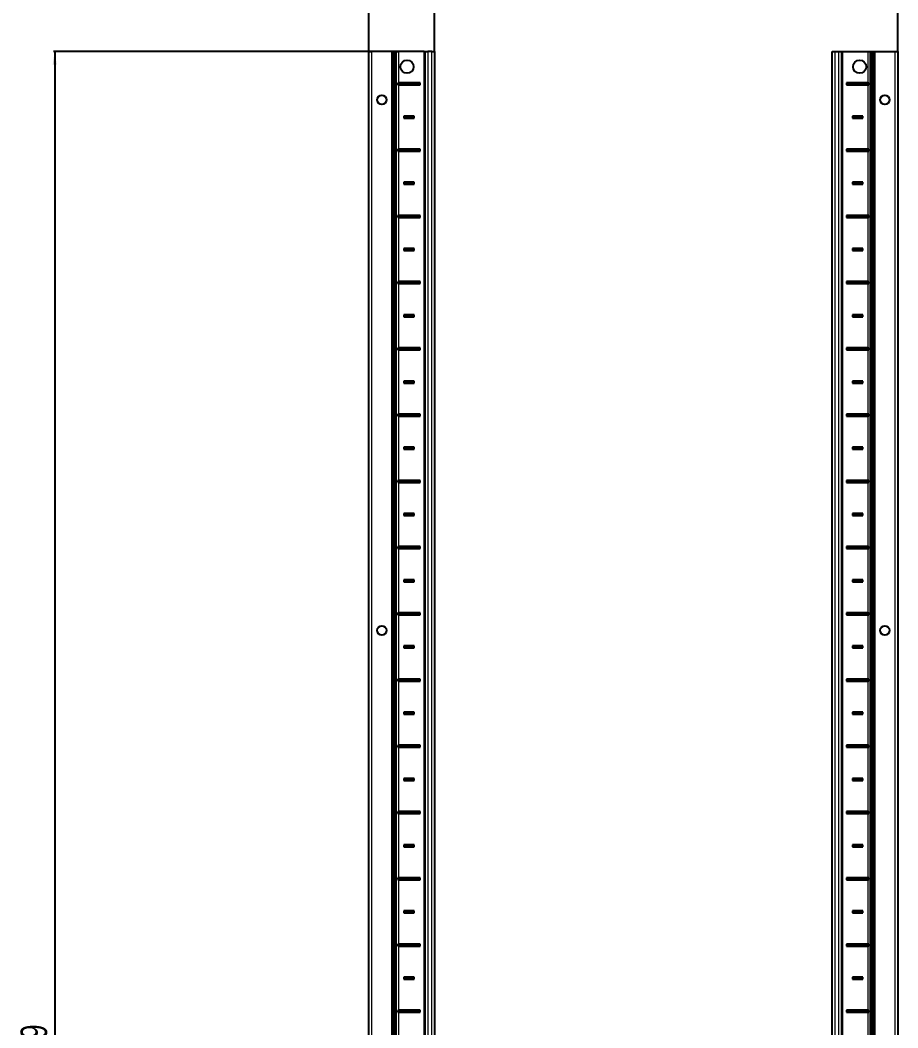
# Model space of a CAD drawing. Header units: millimetres. Extents: x -199 to 3654, y -2047 to 1507.
# Drawn here: x -199 to 463, y -90 to 671 of the extents above; entities that cross this region are included whole.
import ezdxf

# ---------------------------------------------------------------- set-up
doc = ezdxf.new("R2010")
doc.units = ezdxf.units.MM
doc.layers.add('FORMAT', color=7, linetype='Continuous')
doc.styles.add('SLDTEXTSTYLE0', font='TXT', dxfattribs={"width": 0.75})
doc.dimstyles.new('SLDDIMSTYLE0', dxfattribs={"dimtxt": 20, "dimasz": 10, "dimexe": 0, "dimexo": 0.0625, "dimgap": 5, "dimtad": 2, "dimdec": 1, "dimrnd": 1e-09, "dimzin": 12, "dimdsep": 46, "dimtxsty": 'SLDTEXTSTYLE0', "dimsah": 1, "dimcen": 0.09, "dimadec": 0, "dimazin": 3, "dimtfac": 1, "dimtofl": 0, "dimtmove": 0, "dimatfit": 3, "dimfxl": 0, "dimfrac": 2, "dimtolj": 1, "dimtzin": 12, "dimarcsym": 0})
doc.dimstyles.new('SLDDIMSTYLE1', dxfattribs={"dimtxt": 20, "dimasz": 10, "dimexe": 0, "dimexo": 0.0625, "dimgap": 5, "dimtad": 2, "dimdec": 1, "dimrnd": 1e-09, "dimzin": 12, "dimdsep": 46, "dimtxsty": 'SLDTEXTSTYLE0', "dimsah": 1, "dimcen": 0.09, "dimadec": 0, "dimazin": 3, "dimtfac": 1, "dimtmove": 0, "dimatfit": 0, "dimfxl": 0, "dimfrac": 2, "dimtolj": 1, "dimtzin": 12, "dimarcsym": 0})

# ---------------------------------------------------------------- blocks, each defined once
blk = doc.blocks.new('_D')
at = {"layer": 'FORMAT'}
for p, q in [((86.41, 647.21), (-174.15, 647.21)), ((-173.15, 647.21), (-173.15, -851.79)), ((86.41, -851.79), (-174.15, -851.79))]:
    blk.add_line(p, q, dxfattribs=at)
for points in [[(-173.15, 647.21), (-174.69, 637.21), (-171.61, 637.21)], [(-173.15, -851.79), (-171.61, -841.79), (-174.69, -841.79)]]:
    blk.add_solid(points, dxfattribs=at)
at = {"layer": 'FORMAT', "insert": (-198.93, -131.85), "char_height": 20, "attachment_point": 1, "rotation": 90, "style": 'SLDTEXTSTYLE0'}
blk.add_mtext('1499', dxfattribs=at)
blk = doc.blocks.new('_D_1')
at = {"layer": 'FORMAT'}
for p, q in [((63.98, 647.22), (63.98, 843.62)), ((63.98, 842.62), (463.38, 842.62)), ((463.38, 647.22), (463.38, 843.62))]:
    blk.add_line(p, q, dxfattribs=at)
for points in [[(63.98, 842.62), (73.98, 841.08), (73.98, 844.16)], [(463.38, 842.62), (453.38, 844.16), (453.38, 841.08)]]:
    blk.add_solid(points, dxfattribs=at)
at = {"layer": 'FORMAT', "insert": (230.43, 868.4), "char_height": 20, "attachment_point": 1, "style": 'SLDTEXTSTYLE0'}
blk.add_mtext('399,4', dxfattribs=at)
blk = doc.blocks.new('_D_2')
at = {"layer": 'FORMAT'}
for p, q in [((63.98, 769.21), (44.75, 769.21)), ((63.98, 647.22), (63.98, 770.21)), ((113.68, 769.21), (63.98, 769.21)), ((113.68, 647.22), (113.68, 770.21)), ((113.68, 769.21), (132.91, 769.21))]:
    blk.add_line(p, q, dxfattribs=at)
for points in [[(63.98, 769.21), (53.98, 770.75), (53.98, 767.67)], [(113.68, 769.21), (123.68, 767.67), (123.68, 770.75)]]:
    blk.add_solid(points, dxfattribs=at)
at = {"layer": 'FORMAT', "insert": (62.97, 794.99), "char_height": 20, "attachment_point": 1, "style": 'SLDTEXTSTYLE0'}
blk.add_mtext('49,7', dxfattribs=at)

msp = doc.modelspace()

# ---------------------------------------------------------------- linework, layer by layer
at = {"color": 7, "linetype": 'Continuous', "lineweight": 25}
for p, q in [((63.98, -851.79), (63.98, 647.21)), ((63.98, 647.21), (65.98, 647.21)), ((81.33, 647.21), (65.98, 647.21)), ((81.33, 647.21), (81.98, 647.21)), ((81.98, -851.79), (81.98, 647.21)), ((81.98, 647.21), (82.56, 647.21)), ((83.77, 647.21), (82.56, 647.21)), ((83.77, -851.79), (83.77, 647.21)), ((83.8, 647.21), (83.77, 647.21)), ((83.8, -851.79), (83.8, 647.21)), ((85.01, 647.21), (83.8, 647.21)), ((85.01, 647.21), (86.42, 647.21)), ((105.83, 647.21), (86.42, 647.21)), ((105.83, 647.21), (106.48, 647.21)), ((106.48, -851.79), (106.48, 647.21)), ((106.48, 647.21), (108.48, 647.21)), ((111.68, 647.21), (108.48, 647.21)), ((111.68, 647.21), (113.68, 647.21)), ((113.68, 647.21), (113.68, -851.79)), ((413.68, -851.79), (413.68, 647.21)), ((413.68, 647.21), (415.68, 647.21)), ((415.68, 647.21), (418.88, 647.21)), ((418.88, 647.21), (420.88, 647.21)), ((420.88, 647.21), (420.88, -851.79)), ((420.88, 647.21), (421.53, 647.21)), ((421.53, 647.21), (440.93, 647.21)), ((440.93, 647.21), (442.34, 647.21)), ((442.34, 647.21), (443.55, 647.21)), ((443.55, 647.21), (443.55, -851.79)), ((443.55, 647.21), (443.58, 647.21)), ((443.58, 647.21), (443.58, -851.79)), ((443.58, 647.21), (444.79, 647.21)), ((444.79, 647.21), (445.38, 647.21)), ((445.38, 647.21), (445.38, -851.79)), ((445.38, 647.21), (446.03, 647.21)), ((446.03, 647.21), (461.38, 647.21)), ((461.38, 647.21), (463.38, 647.21)), ((463.38, 647.21), (463.38, -851.79)), ((85.93, 623.35), (85.93, 622.06)), ((86.58, 622.71), (85.93, 623.35)), ((86.58, 622.71), (85.93, 622.06)), ((102.83, 623.46), (86.42, 623.46)), ((86.42, 621.96), (102.83, 621.96)), ((102.08, 622.71), (86.58, 622.71)), ((102.08, 622.71), (102.83, 623.46)), ((102.08, 622.71), (102.83, 621.96)), ((102.83, 621.96), (102.83, 623.46)), ((440.93, 623.46), (424.53, 623.46)), ((424.53, 623.46), (424.53, 621.96)), ((425.28, 622.71), (424.53, 623.46)), ((425.28, 622.71), (424.53, 621.96)), ((424.53, 621.96), (440.93, 621.96)), ((425.28, 622.71), (440.78, 622.71)), ((440.78, 622.71), (441.42, 623.35)), ((440.78, 622.71), (441.42, 622.06)), ((441.42, 622.06), (441.42, 623.35)), ((98.33, 598.46), (90.33, 598.46)), ((90.33, 598.46), (90.33, 596.96)), ((91.08, 597.71), (90.33, 598.46)), ((91.08, 597.71), (90.33, 596.96)), ((90.33, 596.96), (98.33, 596.96)), ((97.58, 597.71), (91.08, 597.71)), ((97.58, 597.71), (98.33, 598.46)), ((97.58, 597.71), (98.33, 596.96)), ((98.33, 596.96), (98.33, 598.46)), ((429.78, 597.71), (429.03, 598.46)), ((437.03, 598.46), (429.03, 598.46)), ((429.03, 598.46), (429.03, 596.96)), ((429.78, 597.71), (429.03, 596.96)), ((429.03, 596.96), (437.03, 596.96)), ((429.78, 597.71), (436.28, 597.71)), ((436.28, 597.71), (437.03, 598.46)), ((436.28, 597.71), (437.03, 596.96)), ((437.03, 596.96), (437.03, 598.46)), ((85.93, 573.35), (85.93, 572.06)), ((86.58, 572.71), (85.93, 573.35)), ((86.58, 572.71), (85.93, 572.06)), ((102.83, 573.46), (86.42, 573.46)), ((86.42, 571.96), (102.83, 571.96)), ((102.08, 572.71), (86.58, 572.71)), ((102.08, 572.71), (102.83, 573.46)), ((102.08, 572.71), (102.83, 571.96)), ((102.83, 571.96), (102.83, 573.46)), ((425.28, 572.71), (424.53, 573.46)), ((440.93, 573.46), (424.53, 573.46)), ((424.53, 573.46), (424.53, 571.96)), ((425.28, 572.71), (424.53, 571.96)), ((424.53, 571.96), (440.93, 571.96)), ((425.28, 572.71), (440.78, 572.71)), ((440.78, 572.71), (441.42, 573.35)), ((440.78, 572.71), (441.42, 572.06)), ((441.42, 572.06), (441.42, 573.35)), ((98.33, 548.46), (90.33, 548.46)), ((90.33, 548.46), (90.33, 546.96)), ((91.08, 547.71), (90.33, 548.46)), ((91.08, 547.71), (90.33, 546.96)), ((97.58, 547.71), (91.08, 547.71)), ((97.58, 547.71), (98.33, 548.46)), ((97.58, 547.71), (98.33, 546.96)), ((98.33, 546.96), (98.33, 548.46)), ((429.78, 547.71), (429.03, 548.46)), ((429.03, 548.46), (429.03, 546.96)), ((437.03, 548.46), (429.03, 548.46)), ((429.78, 547.71), (429.03, 546.96)), ((429.78, 547.71), (436.28, 547.71)), ((436.28, 547.71), (437.03, 548.46)), ((436.28, 547.71), (437.03, 546.96)), ((437.03, 546.96), (437.03, 548.46)), ((90.33, 546.96), (98.33, 546.96)), ((429.03, 546.96), (437.03, 546.96)), ((85.93, 523.35), (85.93, 522.06)), ((86.58, 522.71), (85.93, 523.35)), ((86.58, 522.71), (85.93, 522.06)), ((102.83, 523.46), (86.42, 523.46)), ((86.42, 521.96), (102.83, 521.96)), ((102.08, 522.71), (86.58, 522.71)), ((102.08, 522.71), (102.83, 523.46)), ((102.08, 522.71), (102.83, 521.96)), ((102.83, 521.96), (102.83, 523.46)), ((425.28, 522.71), (424.53, 523.46)), ((424.53, 523.46), (424.53, 521.96)), ((440.93, 523.46), (424.53, 523.46)), ((425.28, 522.71), (424.53, 521.96)), ((424.53, 521.96), (440.93, 521.96)), ((425.28, 522.71), (440.78, 522.71)), ((440.78, 522.71), (441.42, 523.35)), ((440.78, 522.71), (441.42, 522.06)), ((441.42, 522.06), (441.42, 523.35)), ((98.33, 498.46), (90.33, 498.46)), ((90.33, 498.46), (90.33, 496.96)), ((91.08, 497.71), (90.33, 498.46)), ((91.08, 497.71), (90.33, 496.96)), ((90.33, 496.96), (98.33, 496.96)), ((97.58, 497.71), (91.08, 497.71)), ((97.58, 497.71), (98.33, 498.46)), ((97.58, 497.71), (98.33, 496.96)), ((98.33, 496.96), (98.33, 498.46)), ((429.78, 497.71), (429.03, 498.46)), ((437.03, 498.46), (429.03, 498.46)), ((429.03, 498.46), (429.03, 496.96)), ((429.78, 497.71), (429.03, 496.96)), ((429.03, 496.96), (437.03, 496.96)), ((429.78, 497.71), (436.28, 497.71)), ((436.28, 497.71), (437.03, 498.46)), ((436.28, 497.71), (437.03, 496.96)), ((437.03, 496.96), (437.03, 498.46)), ((85.93, 473.35), (85.93, 472.06)), ((86.58, 472.71), (85.93, 473.35)), ((86.58, 472.71), (85.93, 472.06)), ((102.83, 473.46), (86.42, 473.46)), ((86.42, 471.96), (102.83, 471.96)), ((102.08, 472.71), (86.58, 472.71)), ((102.08, 472.71), (102.83, 473.46)), ((102.08, 472.71), (102.83, 471.96)), ((102.83, 471.96), (102.83, 473.46)), ((425.28, 472.71), (424.53, 473.46)), ((440.93, 473.46), (424.53, 473.46)), ((424.53, 473.46), (424.53, 471.96)), ((425.28, 472.71), (424.53, 471.96)), ((424.53, 471.96), (440.93, 471.96)), ((425.28, 472.71), (440.78, 472.71)), ((440.78, 472.71), (441.42, 473.35)), ((440.78, 472.71), (441.42, 472.06)), ((441.42, 472.06), (441.42, 473.35)), ((98.33, 448.46), (90.33, 448.46)), ((90.33, 448.46), (90.33, 446.96)), ((91.08, 447.71), (90.33, 448.46)), ((91.08, 447.71), (90.33, 446.96)), ((90.33, 446.96), (98.33, 446.96)), ((97.58, 447.71), (91.08, 447.71)), ((97.58, 447.71), (98.33, 448.46)), ((97.58, 447.71), (98.33, 446.96)), ((98.33, 446.96), (98.33, 448.46)), ((429.78, 447.71), (429.03, 448.46)), ((437.03, 448.46), (429.03, 448.46)), ((429.03, 448.46), (429.03, 446.96)), ((429.78, 447.71), (429.03, 446.96)), ((429.03, 446.96), (437.03, 446.96)), ((429.78, 447.71), (436.28, 447.71)), ((436.28, 447.71), (437.03, 448.46)), ((436.28, 447.71), (437.03, 446.96)), ((437.03, 446.96), (437.03, 448.46)), ((85.93, 423.35), (85.93, 422.06)), ((86.58, 422.71), (85.93, 423.35)), ((86.58, 422.71), (85.93, 422.06)), ((102.83, 423.46), (86.42, 423.46)), ((86.42, 421.96), (102.83, 421.96)), ((102.08, 422.71), (86.58, 422.71)), ((102.08, 422.71), (102.83, 423.46)), ((102.08, 422.71), (102.83, 421.96)), ((102.83, 421.96), (102.83, 423.46)), ((425.28, 422.71), (424.53, 423.46)), ((440.93, 423.46), (424.53, 423.46)), ((424.53, 423.46), (424.53, 421.96)), ((425.28, 422.71), (424.53, 421.96)), ((424.53, 421.96), (440.93, 421.96)), ((425.28, 422.71), (440.78, 422.71)), ((440.78, 422.71), (441.42, 423.35)), ((440.78, 422.71), (441.42, 422.06)), ((441.42, 422.06), (441.42, 423.35)), ((98.33, 398.46), (90.33, 398.46)), ((90.33, 398.46), (90.33, 396.96)), ((91.08, 397.71), (90.33, 398.46)), ((91.08, 397.71), (90.33, 396.96)), ((90.33, 396.96), (98.33, 396.96)), ((97.58, 397.71), (91.08, 397.71)), ((97.58, 397.71), (98.33, 398.46)), ((97.58, 397.71), (98.33, 396.96)), ((98.33, 396.96), (98.33, 398.46)), ((429.78, 397.71), (429.03, 398.46)), ((429.03, 398.46), (429.03, 396.96)), ((437.03, 398.46), (429.03, 398.46)), ((429.78, 397.71), (429.03, 396.96)), ((429.03, 396.96), (437.03, 396.96)), ((429.78, 397.71), (436.28, 397.71)), ((436.28, 397.71), (437.03, 398.46)), ((436.28, 397.71), (437.03, 396.96)), ((437.03, 396.96), (437.03, 398.46)), ((85.93, 373.35), (85.93, 372.06)), ((86.58, 372.71), (85.93, 373.35)), ((102.83, 373.46), (86.42, 373.46)), ((102.08, 372.71), (102.83, 373.46)), ((102.83, 371.96), (102.83, 373.46)), ((440.93, 373.46), (424.53, 373.46)), ((424.53, 373.46), (424.53, 371.96)), ((425.28, 372.71), (424.53, 373.46)), ((440.78, 372.71), (441.42, 373.35)), ((441.42, 372.06), (441.42, 373.35)), ((86.58, 372.71), (85.93, 372.06)), ((86.42, 371.96), (102.83, 371.96)), ((102.08, 372.71), (86.58, 372.71)), ((102.08, 372.71), (102.83, 371.96)), ((425.28, 372.71), (424.53, 371.96)), ((424.53, 371.96), (440.93, 371.96)), ((425.28, 372.71), (440.78, 372.71)), ((440.78, 372.71), (441.42, 372.06)), ((98.33, 348.46), (90.33, 348.46)), ((90.33, 348.46), (90.33, 346.96)), ((91.08, 347.71), (90.33, 348.46)), ((91.08, 347.71), (90.33, 346.96)), ((90.33, 346.96), (98.33, 346.96)), ((97.58, 347.71), (91.08, 347.71)), ((97.58, 347.71), (98.33, 348.46)), ((97.58, 347.71), (98.33, 346.96)), ((98.33, 346.96), (98.33, 348.46)), ((437.03, 348.46), (429.03, 348.46)), ((429.03, 348.46), (429.03, 346.96)), ((429.78, 347.71), (429.03, 348.46)), ((429.78, 347.71), (429.03, 346.96)), ((429.03, 346.96), (437.03, 346.96)), ((429.78, 347.71), (436.28, 347.71)), ((436.28, 347.71), (437.03, 348.46)), ((436.28, 347.71), (437.03, 346.96)), ((437.03, 346.96), (437.03, 348.46)), ((85.93, 323.35), (85.93, 322.06)), ((86.58, 322.71), (85.93, 323.35)), ((86.58, 322.71), (85.93, 322.06)), ((102.83, 323.46), (86.42, 323.46)), ((86.42, 321.96), (102.83, 321.96)), ((102.08, 322.71), (86.58, 322.71)), ((102.08, 322.71), (102.83, 323.46)), ((102.08, 322.71), (102.83, 321.96)), ((102.83, 321.96), (102.83, 323.46)), ((440.93, 323.46), (424.53, 323.46)), ((424.53, 323.46), (424.53, 321.96)), ((425.28, 322.71), (424.53, 323.46)), ((425.28, 322.71), (424.53, 321.96)), ((424.53, 321.96), (440.93, 321.96)), ((425.28, 322.71), (440.78, 322.71)), ((440.78, 322.71), (441.42, 323.35)), ((440.78, 322.71), (441.42, 322.06)), ((441.42, 322.06), (441.42, 323.35)), ((98.33, 298.46), (90.33, 298.46)), ((90.33, 298.46), (90.33, 296.96)), ((91.08, 297.71), (90.33, 298.46)), ((91.08, 297.71), (90.33, 296.96)), ((90.33, 296.96), (98.33, 296.96)), ((97.58, 297.71), (91.08, 297.71)), ((97.58, 297.71), (98.33, 298.46)), ((97.58, 297.71), (98.33, 296.96)), ((98.33, 296.96), (98.33, 298.46)), ((437.03, 298.46), (429.03, 298.46)), ((429.03, 298.46), (429.03, 296.96)), ((429.78, 297.71), (429.03, 298.46)), ((429.78, 297.71), (429.03, 296.96)), ((429.03, 296.96), (437.03, 296.96)), ((429.78, 297.71), (436.28, 297.71)), ((436.28, 297.71), (437.03, 298.46)), ((436.28, 297.71), (437.03, 296.96)), ((437.03, 296.96), (437.03, 298.46)), ((85.93, 273.35), (85.93, 272.06)), ((86.58, 272.71), (85.93, 273.35)), ((86.58, 272.71), (85.93, 272.06)), ((102.83, 273.46), (86.42, 273.46)), ((86.42, 271.96), (102.83, 271.96)), ((102.08, 272.71), (86.58, 272.71)), ((102.08, 272.71), (102.83, 273.46)), ((102.08, 272.71), (102.83, 271.96)), ((102.83, 271.96), (102.83, 273.46)), ((440.93, 273.46), (424.53, 273.46)), ((424.53, 273.46), (424.53, 271.96)), ((425.28, 272.71), (424.53, 273.46)), ((425.28, 272.71), (424.53, 271.96)), ((424.53, 271.96), (440.93, 271.96)), ((425.28, 272.71), (440.78, 272.71)), ((440.78, 272.71), (441.42, 273.35)), ((440.78, 272.71), (441.42, 272.06)), ((441.42, 272.06), (441.42, 273.35)), ((98.33, 248.46), (90.33, 248.46)), ((90.33, 248.46), (90.33, 246.96)), ((91.08, 247.71), (90.33, 248.46)), ((91.08, 247.71), (90.33, 246.96)), ((90.33, 246.96), (98.33, 246.96)), ((97.58, 247.71), (91.08, 247.71)), ((97.58, 247.71), (98.33, 248.46)), ((97.58, 247.71), (98.33, 246.96)), ((98.33, 246.96), (98.33, 248.46)), ((437.03, 248.46), (429.03, 248.46)), ((429.03, 248.46), (429.03, 246.96)), ((429.78, 247.71), (429.03, 248.46)), ((429.78, 247.71), (429.03, 246.96)), ((429.03, 246.96), (437.03, 246.96)), ((429.78, 247.71), (436.28, 247.71)), ((436.28, 247.71), (437.03, 248.46)), ((436.28, 247.71), (437.03, 246.96)), ((437.03, 246.96), (437.03, 248.46)), ((85.93, 223.35), (85.93, 222.06)), ((86.58, 222.71), (85.93, 223.35)), ((86.58, 222.71), (85.93, 222.06)), ((102.83, 223.46), (86.42, 223.46)), ((86.42, 221.96), (102.83, 221.96)), ((102.08, 222.71), (86.58, 222.71)), ((102.08, 222.71), (102.83, 223.46)), ((102.08, 222.71), (102.83, 221.96)), ((102.83, 221.96), (102.83, 223.46)), ((440.93, 223.46), (424.53, 223.46)), ((424.53, 223.46), (424.53, 221.96)), ((425.28, 222.71), (424.53, 223.46)), ((425.28, 222.71), (424.53, 221.96)), ((424.53, 221.96), (440.93, 221.96)), ((425.28, 222.71), (440.78, 222.71)), ((440.78, 222.71), (441.42, 223.35)), ((440.78, 222.71), (441.42, 222.06)), ((441.42, 222.06), (441.42, 223.35)), ((98.33, 198.46), (90.33, 198.46)), ((90.33, 198.46), (90.33, 196.96)), ((91.08, 197.71), (90.33, 198.46)), ((97.58, 197.71), (98.33, 198.46)), ((98.33, 196.96), (98.33, 198.46)), ((437.03, 198.46), (429.03, 198.46)), ((429.03, 198.46), (429.03, 196.96)), ((429.78, 197.71), (429.03, 198.46)), ((436.28, 197.71), (437.03, 198.46)), ((437.03, 196.96), (437.03, 198.46)), ((91.08, 197.71), (90.33, 196.96)), ((90.33, 196.96), (98.33, 196.96)), ((97.58, 197.71), (91.08, 197.71)), ((97.58, 197.71), (98.33, 196.96)), ((429.78, 197.71), (429.03, 196.96)), ((429.03, 196.96), (437.03, 196.96)), ((429.78, 197.71), (436.28, 197.71)), ((436.28, 197.71), (437.03, 196.96)), ((85.93, 173.35), (85.93, 172.06)), ((86.58, 172.71), (85.93, 173.35)), ((86.58, 172.71), (85.93, 172.06)), ((102.83, 173.46), (86.42, 173.46)), ((86.42, 171.96), (102.83, 171.96)), ((102.08, 172.71), (86.58, 172.71)), ((102.08, 172.71), (102.83, 173.46)), ((102.08, 172.71), (102.83, 171.96)), ((102.83, 171.96), (102.83, 173.46)), ((440.93, 173.46), (424.53, 173.46)), ((424.53, 173.46), (424.53, 171.96)), ((425.28, 172.71), (424.53, 173.46)), ((425.28, 172.71), (424.53, 171.96)), ((424.53, 171.96), (440.93, 171.96)), ((425.28, 172.71), (440.78, 172.71)), ((440.78, 172.71), (441.42, 173.35)), ((440.78, 172.71), (441.42, 172.06)), ((441.42, 172.06), (441.42, 173.35)), ((98.33, 148.46), (90.33, 148.46)), ((90.33, 148.46), (90.33, 146.96)), ((91.08, 147.71), (90.33, 148.46)), ((91.08, 147.71), (90.33, 146.96)), ((90.33, 146.96), (98.33, 146.96)), ((97.58, 147.71), (91.08, 147.71)), ((97.58, 147.71), (98.33, 148.46)), ((97.58, 147.71), (98.33, 146.96)), ((98.33, 146.96), (98.33, 148.46)), ((437.03, 148.46), (429.03, 148.46)), ((429.03, 148.46), (429.03, 146.96)), ((429.78, 147.71), (429.03, 148.46)), ((429.78, 147.71), (429.03, 146.96)), ((429.03, 146.96), (437.03, 146.96)), ((429.78, 147.71), (436.28, 147.71)), ((436.28, 147.71), (437.03, 148.46)), ((436.28, 147.71), (437.03, 146.96)), ((437.03, 146.96), (437.03, 148.46)), ((85.93, 123.35), (85.93, 122.06)), ((86.58, 122.71), (85.93, 123.35)), ((86.58, 122.71), (85.93, 122.06)), ((102.83, 123.46), (86.42, 123.46)), ((86.42, 121.96), (102.83, 121.96)), ((102.08, 122.71), (86.58, 122.71)), ((102.08, 122.71), (102.83, 123.46)), ((102.08, 122.71), (102.83, 121.96)), ((102.83, 121.96), (102.83, 123.46)), ((440.93, 123.46), (424.53, 123.46)), ((424.53, 123.46), (424.53, 121.96)), ((425.28, 122.71), (424.53, 123.46)), ((425.28, 122.71), (424.53, 121.96)), ((424.53, 121.96), (440.93, 121.96)), ((425.28, 122.71), (440.78, 122.71)), ((440.78, 122.71), (441.42, 123.35)), ((440.78, 122.71), (441.42, 122.06)), ((441.42, 122.06), (441.42, 123.35)), ((98.33, 98.46), (90.33, 98.46)), ((90.33, 98.46), (90.33, 96.96)), ((91.08, 97.71), (90.33, 98.46)), ((91.08, 97.71), (90.33, 96.96)), ((90.33, 96.96), (98.33, 96.96)), ((97.58, 97.71), (91.08, 97.71)), ((97.58, 97.71), (98.33, 98.46)), ((97.58, 97.71), (98.33, 96.96)), ((98.33, 96.96), (98.33, 98.46)), ((437.03, 98.46), (429.03, 98.46)), ((429.03, 98.46), (429.03, 96.96)), ((429.78, 97.71), (429.03, 98.46)), ((429.78, 97.71), (429.03, 96.96)), ((429.03, 96.96), (437.03, 96.96)), ((429.78, 97.71), (436.28, 97.71)), ((436.28, 97.71), (437.03, 98.46)), ((436.28, 97.71), (437.03, 96.96)), ((437.03, 96.96), (437.03, 98.46)), ((85.93, 73.35), (85.93, 72.06)), ((86.58, 72.71), (85.93, 73.35)), ((86.58, 72.71), (85.93, 72.06)), ((102.83, 73.46), (86.42, 73.46)), ((86.42, 71.96), (102.83, 71.96)), ((102.08, 72.71), (86.58, 72.71)), ((102.08, 72.71), (102.83, 73.46)), ((102.08, 72.71), (102.83, 71.96)), ((102.83, 71.96), (102.83, 73.46)), ((440.93, 73.46), (424.53, 73.46)), ((424.53, 73.46), (424.53, 71.96)), ((425.28, 72.71), (424.53, 73.46)), ((425.28, 72.71), (424.53, 71.96)), ((424.53, 71.96), (440.93, 71.96)), ((425.28, 72.71), (440.78, 72.71)), ((440.78, 72.71), (441.42, 73.35)), ((440.78, 72.71), (441.42, 72.06)), ((441.42, 72.06), (441.42, 73.35)), ((98.33, 48.46), (90.33, 48.46)), ((90.33, 48.46), (90.33, 46.96)), ((91.08, 47.71), (90.33, 48.46)), ((91.08, 47.71), (90.33, 46.96)), ((90.33, 46.96), (98.33, 46.96)), ((97.58, 47.71), (91.08, 47.71)), ((97.58, 47.71), (98.33, 48.46)), ((97.58, 47.71), (98.33, 46.96)), ((98.33, 46.96), (98.33, 48.46)), ((437.03, 48.46), (429.03, 48.46)), ((429.03, 48.46), (429.03, 46.96)), ((429.78, 47.71), (429.03, 48.46)), ((429.78, 47.71), (429.03, 46.96)), ((429.03, 46.96), (437.03, 46.96)), ((429.78, 47.71), (436.28, 47.71)), ((436.28, 47.71), (437.03, 48.46)), ((436.28, 47.71), (437.03, 46.96)), ((437.03, 46.96), (437.03, 48.46)), ((85.93, 23.35), (85.93, 22.06)), ((86.58, 22.71), (85.93, 23.35)), ((102.83, 23.46), (86.42, 23.46)), ((102.08, 22.71), (102.83, 23.46)), ((102.83, 21.96), (102.83, 23.46)), ((440.93, 23.46), (424.53, 23.46)), ((424.53, 23.46), (424.53, 21.96)), ((425.28, 22.71), (424.53, 23.46)), ((440.78, 22.71), (441.42, 23.35)), ((441.42, 22.06), (441.42, 23.35)), ((86.58, 22.71), (85.93, 22.06)), ((86.42, 21.96), (102.83, 21.96)), ((102.08, 22.71), (86.58, 22.71)), ((102.08, 22.71), (102.83, 21.96)), ((425.28, 22.71), (424.53, 21.96)), ((424.53, 21.96), (440.93, 21.96)), ((425.28, 22.71), (440.78, 22.71)), ((440.78, 22.71), (441.42, 22.06)), ((98.33, -1.54), (90.33, -1.54)), ((90.33, -1.54), (90.33, -3.04)), ((91.08, -2.29), (90.33, -1.54)), ((91.08, -2.29), (90.33, -3.04)), ((90.33, -3.04), (98.33, -3.04)), ((97.58, -2.29), (91.08, -2.29)), ((97.58, -2.29), (98.33, -1.54)), ((97.58, -2.29), (98.33, -3.04)), ((98.33, -3.04), (98.33, -1.54)), ((437.03, -1.54), (429.03, -1.54)), ((429.03, -1.54), (429.03, -3.04)), ((429.78, -2.29), (429.03, -1.54)), ((429.78, -2.29), (429.03, -3.04)), ((429.03, -3.04), (437.03, -3.04)), ((429.78, -2.29), (436.28, -2.29)), ((436.28, -2.29), (437.03, -1.54)), ((436.28, -2.29), (437.03, -3.04)), ((437.03, -3.04), (437.03, -1.54)), ((85.93, -26.65), (85.93, -27.94)), ((86.58, -27.29), (85.93, -26.65)), ((86.58, -27.29), (85.93, -27.94)), ((102.83, -26.54), (86.42, -26.54)), ((86.42, -28.04), (102.83, -28.04)), ((102.08, -27.29), (86.58, -27.29)), ((102.08, -27.29), (102.83, -26.54)), ((102.08, -27.29), (102.83, -28.04)), ((102.83, -28.04), (102.83, -26.54)), ((440.93, -26.54), (424.53, -26.54)), ((424.53, -26.54), (424.53, -28.04)), ((425.28, -27.29), (424.53, -26.54)), ((425.28, -27.29), (424.53, -28.04)), ((424.53, -28.04), (440.93, -28.04)), ((425.28, -27.29), (440.78, -27.29)), ((440.78, -27.29), (441.42, -26.65)), ((440.78, -27.29), (441.42, -27.94)), ((441.42, -27.94), (441.42, -26.65)), ((98.33, -51.54), (90.33, -51.54)), ((90.33, -51.54), (90.33, -53.04)), ((91.08, -52.29), (90.33, -51.54)), ((91.08, -52.29), (90.33, -53.04)), ((90.33, -53.04), (98.33, -53.04)), ((97.58, -52.29), (91.08, -52.29)), ((97.58, -52.29), (98.33, -51.54)), ((97.58, -52.29), (98.33, -53.04)), ((98.33, -53.04), (98.33, -51.54)), ((437.03, -51.54), (429.03, -51.54)), ((429.03, -51.54), (429.03, -53.04)), ((429.78, -52.29), (429.03, -51.54)), ((429.78, -52.29), (429.03, -53.04)), ((429.03, -53.04), (437.03, -53.04)), ((429.78, -52.29), (436.28, -52.29)), ((436.28, -52.29), (437.03, -51.54)), ((436.28, -52.29), (437.03, -53.04)), ((437.03, -53.04), (437.03, -51.54)), ((85.93, -76.65), (85.93, -77.94)), ((86.58, -77.29), (85.93, -76.65)), ((86.58, -77.29), (85.93, -77.94)), ((102.83, -76.54), (86.42, -76.54)), ((86.42, -78.04), (102.83, -78.04)), ((102.08, -77.29), (86.58, -77.29)), ((102.08, -77.29), (102.83, -76.54)), ((102.08, -77.29), (102.83, -78.04)), ((102.83, -78.04), (102.83, -76.54)), ((440.93, -76.54), (424.53, -76.54)), ((424.53, -76.54), (424.53, -78.04)), ((425.28, -77.29), (424.53, -76.54)), ((425.28, -77.29), (424.53, -78.04)), ((424.53, -78.04), (440.93, -78.04)), ((425.28, -77.29), (440.78, -77.29)), ((440.78, -77.29), (441.42, -76.65)), ((440.78, -77.29), (441.42, -77.94)), ((441.42, -77.94), (441.42, -76.65))]:
    msp.add_line(p, q, dxfattribs=at)
at = {"color": 8, "linetype": 'Continuous', "lineweight": 18}
for p, q in [((65.98, 647.21), (65.98, -851.79)), ((81.33, -851.79), (81.33, 647.21)), ((82.56, 647.21), (82.56, -851.79)), ((85.01, -851.79), (85.01, 647.21)), ((86.42, 647.21), (86.42, 623.46)), ((105.83, -851.79), (105.83, 647.21)), ((108.48, 647.21), (108.48, -851.79)), ((111.68, -851.79), (111.68, 647.21)), ((415.68, 647.21), (415.68, -851.79)), ((418.88, -851.79), (418.88, 647.21)), ((421.53, 647.21), (421.53, -851.79)), ((440.93, 623.46), (440.93, 647.21)), ((442.34, 647.21), (442.34, -851.79)), ((444.79, -851.79), (444.79, 647.21)), ((446.03, 647.21), (446.03, -851.79)), ((461.38, -851.79), (461.38, 647.21)), ((86.42, 621.96), (86.42, 573.46)), ((440.93, 573.46), (440.93, 621.96)), ((86.42, 571.96), (86.42, 523.46)), ((440.93, 523.46), (440.93, 571.96)), ((86.42, 521.96), (86.42, 473.46)), ((440.93, 473.46), (440.93, 521.96)), ((86.42, 471.96), (86.42, 423.46)), ((440.93, 423.46), (440.93, 471.96)), ((86.42, 421.96), (86.42, 373.46)), ((440.93, 373.46), (440.93, 421.96)), ((86.42, 371.96), (86.42, 323.46)), ((440.93, 323.46), (440.93, 371.96)), ((86.42, 321.96), (86.42, 273.46)), ((440.93, 273.46), (440.93, 321.96)), ((86.42, 271.96), (86.42, 223.46)), ((440.93, 223.46), (440.93, 271.96)), ((86.42, 221.96), (86.42, 173.46)), ((440.93, 173.46), (440.93, 221.96)), ((86.42, 171.96), (86.42, 123.46)), ((440.93, 123.46), (440.93, 171.96)), ((86.42, 121.96), (86.42, 73.46)), ((440.93, 73.46), (440.93, 121.96)), ((86.42, 71.96), (86.42, 23.46)), ((440.93, 23.46), (440.93, 71.96)), ((86.42, 21.96), (86.42, -26.54)), ((440.93, -26.54), (440.93, 21.96)), ((86.42, -28.04), (86.42, -76.54)), ((440.93, -76.54), (440.93, -28.04)), ((86.42, -78.04), (86.42, -126.54)), ((440.93, -126.54), (440.93, -78.04))]:
    msp.add_line(p, q, dxfattribs=at)
at = {"color": 7, "linetype": 'Continuous', "lineweight": 25}
for centre, radius in [((92.83, 635.71), 5), ((434.53, 635.71), 5), ((73.83, 610.71), 3.5), ((453.53, 610.71), 3.5), ((73.83, 210.21), 3.5), ((453.53, 210.21), 3.5)]:
    msp.add_circle(centre, radius, dxfattribs=at)
for centre, start_param, end_param in [((86.42, 619.99), 0, 0.248269), ((86.42, 625.42), 2.893323, 3.141593), ((440.93, 619.99), 6.034916, 6.283185), ((440.93, 625.42), 3.141593, 3.389862), ((86.42, 569.99), 0, 0.248269), ((86.42, 575.42), 2.893323, 3.141593), ((440.93, 569.99), 6.034916, 6.283185), ((440.93, 575.42), 3.141593, 3.389862), ((86.42, 519.99), 0, 0.248269), ((86.42, 525.42), 2.893323, 3.141593), ((440.93, 519.99), 6.034916, 6.283185), ((440.93, 525.42), 3.141593, 3.389862), ((86.42, 469.99), 0, 0.248269), ((86.42, 475.42), 2.893323, 3.141593), ((440.93, 469.99), 6.034916, 6.283185), ((440.93, 475.42), 3.141593, 3.389862), ((86.42, 419.99), 0, 0.248269), ((86.42, 425.42), 2.893323, 3.141593), ((440.93, 419.99), 6.034916, 6.283185), ((440.93, 425.42), 3.141593, 3.389862), ((86.42, 369.99), 0, 0.248269), ((440.93, 369.99), 6.034916, 6.283185), ((86.42, 375.42), 2.893323, 3.141593), ((440.93, 375.42), 3.141593, 3.389862), ((86.42, 319.99), 0, 0.248269), ((86.42, 325.42), 2.893323, 3.141593), ((440.93, 319.99), 6.034916, 6.283185), ((440.93, 325.42), 3.141593, 3.389862), ((86.42, 269.99), 0, 0.248269), ((86.42, 275.42), 2.893323, 3.141593), ((440.93, 269.99), 6.034916, 6.283185), ((440.93, 275.42), 3.141593, 3.389862), ((86.42, 219.99), 0, 0.248269), ((86.42, 225.42), 2.893323, 3.141593), ((440.93, 219.99), 6.034916, 6.283185), ((440.93, 225.42), 3.141593, 3.389862), ((86.42, 169.99), 0, 0.248269), ((86.42, 175.42), 2.893323, 3.141593), ((440.93, 169.99), 6.034916, 6.283185), ((440.93, 175.42), 3.141593, 3.389862), ((86.42, 119.99), 0, 0.248269), ((86.42, 125.42), 2.893323, 3.141593), ((440.93, 119.99), 6.034916, 6.283185), ((440.93, 125.42), 3.141593, 3.389862), ((86.42, 69.99), 0, 0.248269), ((86.42, 75.42), 2.893323, 3.141593), ((440.93, 69.99), 6.034916, 6.283185), ((440.93, 75.42), 3.141593, 3.389862), ((86.42, 19.99), 0, 0.248269), ((440.93, 19.99), 6.034916, 6.283185), ((86.42, 25.42), 2.893323, 3.141593), ((440.93, 25.42), 3.141593, 3.389862), ((86.42, -30.01), 0, 0.248269), ((86.42, -24.58), 2.893323, 3.141593), ((440.93, -30.01), 6.034916, 6.283185), ((440.93, -24.58), 3.141593, 3.389862), ((86.42, -80.01), 0, 0.248269), ((86.42, -74.58), 2.893323, 3.141593), ((440.93, -80.01), 6.034916, 6.283185), ((440.93, -74.58), 3.141593, 3.389862)]:
    msp.add_ellipse(centre, major_axis=(0, 3.46), ratio=0.57735, start_param=start_param, end_param=end_param, dxfattribs=at)

# ---------------------------------------------------------------- dimensions: what is measured, and where the dimension line sits
at = {"layer": 'FORMAT'}
for base, p1, p2, dimstyle, picture, middle in [((463.38, 842.62), (63.98, 647.21), (463.38, 647.21), 'SLDDIMSTYLE0', '_D_1', (263.68, 842.62)), ((63.98, 769.21), (113.68, 647.21), (63.98, 647.21), 'SLDDIMSTYLE1', '_D_2', (88.83, 769.21))]:
    dim = msp.add_linear_dim(base=base, p1=p1, p2=p2, dimstyle=dimstyle, dxfattribs=at)
    dim.commit()
    dim.dimension.update_dxf_attribs({"geometry": picture, "text_midpoint": middle, "dimtype": 160})
dim = msp.add_linear_dim(base=(-173.15, -851.79), p1=(86.42, 647.21), p2=(86.42, -851.79), angle=90, dimstyle='SLDDIMSTYLE0', dxfattribs=at)
dim.commit()
dim.dimension.update_dxf_attribs({"geometry": '_D', "text_midpoint": (-173.15, -102.29), "dimtype": 160})

doc.saveas('drawing.dxf')
